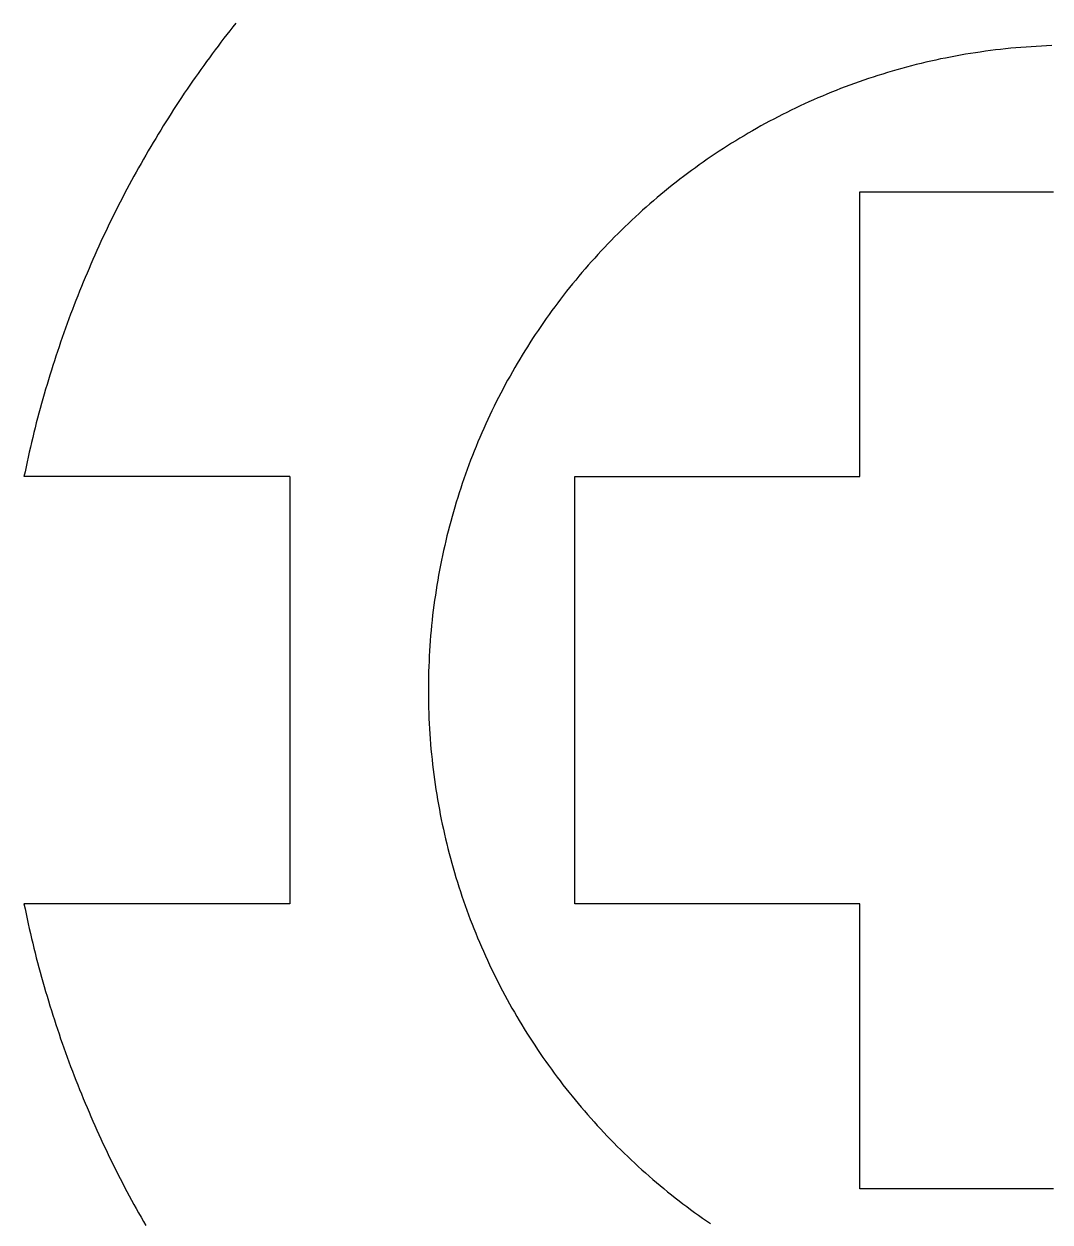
# Model space of a CAD drawing. Extents: x 0 to 279, y 0 to 212.
# Drawn here: x 101.23 to 115.91, y 16.3 to 33.45 of the extents above; entities that cross this region are included whole.
import ezdxf

# ---------------------------------------------------------------- set-up
doc = ezdxf.new("R2010")
doc.units = 0
doc.layers.add('LAYER_1', color=18, linetype='CONTINUOUS')

msp = doc.modelspace()

# ---------------------------------------------------------------- linework, layer by layer
at = {"layer": 'LAYER_1'}
for points in [[(104.26, 33.46), (104.217, 33.406), (104.175, 33.351), (104.132, 33.297), (104.09, 33.242), (104.048, 33.187), (104.006, 33.132), (103.965, 33.077), (103.923, 33.021), (103.882, 32.965), (103.841, 32.909), (103.801, 32.853), (103.761, 32.797), (103.721, 32.74), (103.681, 32.683), (103.641, 32.627), (103.602, 32.569), (103.563, 32.512), (103.524, 32.455), (103.485, 32.397), (103.447, 32.339), (103.409, 32.281), (103.371, 32.223), (103.334, 32.165), (103.296, 32.106), (103.259, 32.047), (103.223, 31.988), (103.186, 31.929), (103.15, 31.87), (103.114, 31.81), (103.078, 31.751), (103.043, 31.691), (103.008, 31.631), (102.973, 31.571), (102.938, 31.51), (102.904, 31.45), (102.869, 31.389), (102.836, 31.328), (102.802, 31.267), (102.769, 31.206), (102.736, 31.144), (102.703, 31.083), (102.67, 31.021), (102.638, 30.959), (102.606, 30.897), (102.574, 30.835), (102.543, 30.772), (102.512, 30.71), (102.481, 30.647), (102.45, 30.584), (102.42, 30.521), (102.39, 30.458), (102.36, 30.395), (102.331, 30.331), (102.301, 30.267), (102.272, 30.203), (102.244, 30.139), (102.215, 30.075), (102.187, 30.011), (102.16, 29.946), (102.132, 29.882), (102.105, 29.817), (102.078, 29.752), (102.051, 29.687), (102.025, 29.622), (101.999, 29.556), (101.973, 29.491), (101.947, 29.425), (101.922, 29.359), (101.897, 29.293), (101.873, 29.227), (101.848, 29.161), (101.824, 29.094), (101.801, 29.028), (101.777, 28.961), (101.754, 28.894), (101.731, 28.827), (101.709, 28.76), (101.686, 28.693), (101.664, 28.625), (101.643, 28.558), (101.621, 28.49), (101.6, 28.422), (101.579, 28.354), (101.559, 28.286), (101.539, 28.218), (101.519, 28.149), (101.499, 28.081), (101.48, 28.012), (101.461, 27.943), (101.443, 27.875), (101.424, 27.805), (101.406, 27.736), (101.389, 27.667), (101.371, 27.598), (101.354, 27.528), (101.338, 27.458), (101.321, 27.388), (101.305, 27.319), (101.289, 27.248), (101.274, 27.178), (101.259, 27.108), (101.244, 27.038), (101.229, 26.967)], [(115.938, 33.137), (115.864, 33.134), (115.791, 33.131), (115.717, 33.127), (115.643, 33.122), (115.57, 33.117), (115.497, 33.112), (115.423, 33.106), (115.351, 33.099), (115.278, 33.091), (115.205, 33.084), (115.133, 33.075), (115.06, 33.066), (114.988, 33.056), (114.916, 33.046), (114.845, 33.036), (114.773, 33.024), (114.702, 33.013), (114.631, 33), (114.56, 32.988), (114.489, 32.974), (114.418, 32.96), (114.348, 32.946), (114.277, 32.931), (114.207, 32.915), (114.138, 32.899), (114.068, 32.883), (113.999, 32.865), (113.929, 32.848), (113.86, 32.83), (113.792, 32.811), (113.723, 32.792), (113.655, 32.772), (113.586, 32.752), (113.519, 32.731), (113.451, 32.71), (113.383, 32.688), (113.316, 32.666), (113.249, 32.643), (113.182, 32.62), (113.116, 32.596), (113.049, 32.572), (112.983, 32.547), (112.917, 32.522), (112.852, 32.496), (112.786, 32.47), (112.721, 32.444), (112.657, 32.416), (112.592, 32.389), (112.528, 32.361), (112.463, 32.332), (112.4, 32.303), (112.336, 32.274), (112.273, 32.244), (112.21, 32.213), (112.147, 32.182), (112.084, 32.151), (112.022, 32.119), (111.96, 32.087), (111.898, 32.054), (111.837, 32.021), (111.776, 31.987), (111.715, 31.953), (111.654, 31.919), (111.594, 31.884), (111.534, 31.848), (111.474, 31.812), (111.415, 31.776), (111.356, 31.739), (111.297, 31.702), (111.239, 31.665), (111.18, 31.627), (111.123, 31.588), (111.065, 31.549), (111.008, 31.51), (110.951, 31.47), (110.894, 31.43), (110.838, 31.39), (110.782, 31.349), (110.726, 31.308), (110.67, 31.266), (110.615, 31.224), (110.561, 31.181), (110.506, 31.138), (110.452, 31.095), (110.398, 31.051), (110.345, 31.007), (110.292, 30.962), (110.239, 30.917), (110.187, 30.872), (110.135, 30.826), (110.083, 30.78), (110.032, 30.734), (109.981, 30.687), (109.93, 30.64), (109.88, 30.592), (109.83, 30.544), (109.78, 30.496), (109.731, 30.447), (109.682, 30.398), (109.634, 30.349), (109.586, 30.299), (109.538, 30.249), (109.491, 30.198), (109.444, 30.147), (109.397, 30.096), (109.351, 30.045), (109.305, 29.993), (109.259, 29.94), (109.214, 29.888), (109.17, 29.835), (109.125, 29.782), (109.081, 29.728), (109.038, 29.674), (108.995, 29.62), (108.952, 29.565), (108.91, 29.51), (108.868, 29.455), (108.826, 29.399), (108.785, 29.344), (108.744, 29.287), (108.704, 29.231), (108.664, 29.174), (108.625, 29.117), (108.586, 29.059), (108.547, 29.001), (108.509, 28.943), (108.471, 28.885), (108.434, 28.826), (108.397, 28.767), (108.361, 28.708), (108.325, 28.648), (108.289, 28.589), (108.254, 28.528), (108.219, 28.468), (108.185, 28.407), (108.151, 28.346), (108.118, 28.285), (108.085, 28.223), (108.052, 28.161), (108.02, 28.099), (107.989, 28.037), (107.958, 27.974), (107.927, 27.911), (107.897, 27.848), (107.867, 27.785), (107.838, 27.721), (107.809, 27.657), (107.781, 27.593), (107.753, 27.528), (107.726, 27.463), (107.699, 27.398), (107.673, 27.333), (107.647, 27.268), (107.621, 27.202), (107.597, 27.136), (107.572, 27.07), (107.548, 27.003), (107.525, 26.936), (107.502, 26.87), (107.479, 26.802), (107.457, 26.735), (107.436, 26.667), (107.415, 26.6), (107.395, 26.531), (107.375, 26.463), (107.355, 26.395), (107.336, 26.326), (107.318, 26.257), (107.3, 26.188), (107.283, 26.119), (107.266, 26.049), (107.25, 25.979), (107.234, 25.909), (107.219, 25.839), (107.204, 25.769), (107.19, 25.698), (107.176, 25.628), (107.163, 25.557), (107.151, 25.486), (107.139, 25.414), (107.127, 25.343), (107.117, 25.271), (107.106, 25.199), (107.096, 25.127), (107.087, 25.055), (107.078, 24.983), (107.07, 24.91), (107.063, 24.837), (107.056, 24.765), (107.049, 24.691), (107.044, 24.618), (107.038, 24.545), (107.034, 24.471), (107.029, 24.398), (107.026, 24.324), (107.023, 24.25), (107.02, 24.176), (107.019, 24.102), (107.017, 24.027), (107.017, 23.953), (107.017, 23.878), (107.017, 23.803), (107.018, 23.729), (107.02, 23.655), (107.022, 23.58), (107.025, 23.506), (107.029, 23.433), (107.033, 23.359), (107.037, 23.285), (107.042, 23.212), (107.048, 23.139), (107.054, 23.066), (107.061, 22.993), (107.069, 22.92), (107.077, 22.848), (107.085, 22.775), (107.095, 22.703), (107.104, 22.631), (107.114, 22.559), (107.125, 22.487), (107.137, 22.416), (107.148, 22.344), (107.161, 22.273), (107.174, 22.202), (107.187, 22.132), (107.201, 22.061), (107.216, 21.991), (107.231, 21.92), (107.247, 21.85), (107.263, 21.781), (107.28, 21.711), (107.297, 21.642), (107.314, 21.572), (107.333, 21.504), (107.352, 21.435), (107.371, 21.366), (107.391, 21.298), (107.411, 21.23), (107.432, 21.162), (107.453, 21.094), (107.475, 21.027), (107.497, 20.96), (107.52, 20.893), (107.543, 20.826), (107.567, 20.759), (107.592, 20.693), (107.616, 20.627), (107.642, 20.561), (107.667, 20.496), (107.694, 20.43), (107.721, 20.365), (107.748, 20.301), (107.775, 20.236), (107.804, 20.172), (107.832, 20.108), (107.861, 20.044), (107.891, 19.98), (107.921, 19.917), (107.952, 19.854), (107.983, 19.791), (108.014, 19.729), (108.046, 19.667), (108.078, 19.605), (108.111, 19.543), (108.144, 19.482), (108.178, 19.421), (108.212, 19.36), (108.247, 19.299), (108.282, 19.239), (108.318, 19.179), (108.353, 19.12), (108.39, 19.06), (108.427, 19.001), (108.464, 18.943), (108.502, 18.884), (108.54, 18.826), (108.578, 18.768), (108.617, 18.711), (108.656, 18.653), (108.696, 18.596), (108.736, 18.54), (108.777, 18.484), (108.818, 18.428), (108.859, 18.372), (108.901, 18.317), (108.943, 18.262), (108.986, 18.207), (109.029, 18.153), (109.073, 18.099), (109.116, 18.045), (109.161, 17.992), (109.205, 17.939), (109.25, 17.886), (109.296, 17.834), (109.341, 17.782), (109.388, 17.73), (109.434, 17.679), (109.481, 17.628), (109.528, 17.577), (109.576, 17.527), (109.624, 17.477), (109.672, 17.428), (109.721, 17.378), (109.77, 17.33), (109.82, 17.281), (109.87, 17.233), (109.92, 17.186), (109.971, 17.138), (110.021, 17.091), (110.073, 17.045), (110.124, 16.999), (110.176, 16.953), (110.229, 16.907), (110.281, 16.862), (110.334, 16.818), (110.388, 16.774), (110.441, 16.73), (110.495, 16.686), (110.55, 16.643), (110.604, 16.601), (110.659, 16.558), (110.715, 16.517), (110.77, 16.475), (110.826, 16.434), (110.883, 16.394), (110.939, 16.353), (110.996, 16.314), (111.053, 16.274)], [(115.964, 16.77), (115.893, 16.77), (115.822, 16.77), (115.751, 16.77), (115.68, 16.77), (115.61, 16.77), (115.54, 16.77), (115.47, 16.77), (115.4, 16.77), (115.331, 16.77), (115.263, 16.77), (115.229, 16.77), (115.195, 16.77), (115.161, 16.77), (115.127, 16.77), (115.094, 16.77), (115.061, 16.77), (115.027, 16.77), (114.994, 16.77), (114.961, 16.77), (114.928, 16.77), (114.896, 16.77), (114.863, 16.77), (114.831, 16.77), (114.799, 16.77), (114.767, 16.77), (114.735, 16.77), (114.704, 16.77), (114.673, 16.77), (114.642, 16.77), (114.611, 16.77), (114.58, 16.77), (114.549, 16.77), (114.519, 16.77), (114.489, 16.77), (114.459, 16.77), (114.43, 16.77), (114.4, 16.77), (114.371, 16.77), (114.342, 16.77), (114.314, 16.77), (114.285, 16.77), (114.257, 16.77), (114.229, 16.77), (114.202, 16.77), (114.175, 16.77), (114.148, 16.77), (114.121, 16.77), (114.094, 16.77), (114.068, 16.77), (114.042, 16.77), (114.017, 16.77), (113.991, 16.77), (113.966, 16.77), (113.942, 16.77), (113.917, 16.77), (113.893, 16.77), (113.87, 16.77), (113.846, 16.77), (113.823, 16.77), (113.801, 16.77), (113.778, 16.77), (113.756, 16.77), (113.734, 16.77), (113.713, 16.77), (113.692, 16.77), (113.672, 16.77), (113.651, 16.77), (113.632, 16.77), (113.612, 16.77), (113.593, 16.77), (113.574, 16.77), (113.556, 16.77), (113.538, 16.77), (113.52, 16.77), (113.503, 16.77), (113.487, 16.77), (113.47, 16.77), (113.454, 16.77), (113.439, 16.77), (113.424, 16.77), (113.409, 16.77), (113.395, 16.77), (113.381, 16.77), (113.368, 16.77), (113.355, 16.77), (113.343, 16.77), (113.331, 16.77), (113.319, 16.77), (113.308, 16.77), (113.298, 16.77), (113.288, 16.77), (113.278, 16.77), (113.269, 16.77), (113.26, 16.77), (113.256, 16.77), (113.252, 16.77), (113.248, 16.77), (113.244, 16.77), (113.241, 16.77), (113.237, 16.77), (113.234, 16.77), (113.231, 16.77), (113.227, 16.77), (113.224, 16.77), (113.222, 16.77), (113.219, 16.77), (113.216, 16.77), (113.214, 16.77), (113.211, 16.77), (113.209, 16.77), (113.207, 16.77), (113.205, 16.77), (113.203, 16.77), (113.201, 16.77), (113.2, 16.77), (113.198, 16.77), (113.197, 16.77), (113.196, 16.77), (113.195, 16.77), (113.194, 16.77), (113.193, 16.77), (113.193, 16.77), (113.192, 16.77), (113.192, 16.77), (113.192, 16.77), (113.192, 16.77), (113.192, 16.77), (113.192, 16.77), (113.192, 16.77), (113.192, 16.77), (113.192, 16.771), (113.192, 16.771), (113.192, 16.772), (113.192, 16.773), (113.192, 16.773), (113.192, 16.774), (113.192, 16.775), (113.192, 16.776), (113.192, 16.777), (113.192, 16.779), (113.192, 16.78), (113.192, 16.781), (113.192, 16.783), (113.192, 16.784), (113.192, 16.786), (113.192, 16.788), (113.192, 16.79), (113.192, 16.792), (113.192, 16.794), (113.192, 16.796), (113.192, 16.798), (113.192, 16.8), (113.192, 16.802), (113.192, 16.805), (113.192, 16.807), (113.192, 16.81), (113.192, 16.813), (113.192, 16.815), (113.192, 16.821), (113.192, 16.827), (113.192, 16.834), (113.192, 16.84), (113.192, 16.847), (113.192, 16.855), (113.192, 16.862), (113.192, 16.87), (113.192, 16.879), (113.192, 16.887), (113.192, 16.896), (113.192, 16.905), (113.192, 16.915), (113.192, 16.925), (113.192, 16.935), (113.192, 16.945), (113.192, 16.955), (113.192, 16.966), (113.192, 16.977), (113.192, 16.989), (113.192, 17.001), (113.192, 17.013), (113.192, 17.025), (113.192, 17.037), (113.192, 17.05), (113.192, 17.063), (113.192, 17.076), (113.192, 17.09), (113.192, 17.103), (113.192, 17.117), (113.192, 17.132), (113.192, 17.146), (113.192, 17.161), (113.192, 17.176), (113.192, 17.191), (113.192, 17.206), (113.192, 17.222), (113.192, 17.238), (113.192, 17.254), (113.192, 17.27), (113.192, 17.286), (113.192, 17.303), (113.192, 17.32), (113.192, 17.337), (113.192, 17.354), (113.192, 17.371), (113.192, 17.389), (113.192, 17.407), (113.192, 17.425), (113.192, 17.443), (113.192, 17.462), (113.192, 17.48), (113.192, 17.499), (113.192, 17.518), (113.192, 17.537), (113.192, 17.556), (113.192, 17.575), (113.192, 17.595), (113.192, 17.615), (113.192, 17.635), (113.192, 17.655), (113.192, 17.675), (113.192, 17.695), (113.192, 17.716), (113.192, 17.736), (113.192, 17.757), (113.192, 17.778), (113.192, 17.799), (113.192, 17.82), (113.192, 17.841), (113.192, 17.863), (113.192, 17.884), (113.192, 17.906), (113.192, 17.928), (113.192, 17.949), (113.192, 17.971), (113.192, 17.993), (113.192, 18.016), (113.192, 18.038), (113.192, 18.06), (113.192, 18.083), (113.192, 18.105), (113.192, 18.128), (113.192, 18.151), (113.192, 18.196), (113.192, 18.242), (113.192, 18.288), (113.192, 18.335), (113.192, 18.382), (113.192, 18.429), (113.192, 18.476), (113.192, 18.523), (113.192, 18.571), (113.192, 18.618), (113.192, 18.714), (113.192, 18.809), (113.192, 18.905), (113.192, 19), (113.192, 19.048), (113.192, 19.095), (113.192, 19.142), (113.192, 19.19), (113.192, 19.236), (113.192, 19.283), (113.192, 19.33), (113.192, 19.376), (113.192, 19.422), (113.192, 19.468), (113.192, 19.49), (113.192, 19.513), (113.192, 19.536), (113.192, 19.558), (113.192, 19.58), (113.192, 19.603), (113.192, 19.625), (113.192, 19.647), (113.192, 19.669), (113.192, 19.691), (113.192, 19.712), (113.192, 19.734), (113.192, 19.756), (113.192, 19.777), (113.192, 19.798), (113.192, 19.819), (113.192, 19.84), (113.192, 19.861), (113.192, 19.882), (113.192, 19.903), (113.192, 19.923), (113.192, 19.943), (113.192, 19.964), (113.192, 19.984), (113.192, 20.003), (113.192, 20.023), (113.192, 20.043), (113.192, 20.062), (113.192, 20.081), (113.192, 20.1), (113.192, 20.119), (113.192, 20.138), (113.192, 20.157), (113.192, 20.175), (113.192, 20.193), (113.192, 20.211), (113.192, 20.229), (113.192, 20.247), (113.192, 20.264), (113.192, 20.281), (113.192, 20.298), (113.192, 20.315), (113.192, 20.332), (113.192, 20.348), (113.192, 20.365), (113.192, 20.381), (113.192, 20.396), (113.192, 20.412), (113.192, 20.427), (113.192, 20.443), (113.192, 20.457), (113.192, 20.472), (113.192, 20.487), (113.192, 20.501), (113.192, 20.515), (113.192, 20.529), (113.192, 20.542), (113.192, 20.555), (113.192, 20.568), (113.192, 20.581), (113.192, 20.593), (113.192, 20.606), (113.192, 20.618), (113.192, 20.629), (113.192, 20.641), (113.192, 20.652), (113.192, 20.663), (113.192, 20.673), (113.192, 20.684), (113.192, 20.694), (113.192, 20.703), (113.192, 20.713), (113.192, 20.722), (113.192, 20.731), (113.192, 20.739), (113.192, 20.748), (113.192, 20.756), (113.192, 20.763), (113.192, 20.771), (113.192, 20.778), (113.192, 20.785), (113.192, 20.791), (113.192, 20.797), (113.192, 20.803), (113.192, 20.806), (113.192, 20.808), (113.192, 20.811), (113.192, 20.813), (113.192, 20.816), (113.192, 20.818), (113.192, 20.82), (113.192, 20.823), (113.192, 20.825), (113.192, 20.827), (113.192, 20.829), (113.192, 20.83), (113.192, 20.832), (113.192, 20.834), (113.192, 20.835), (113.192, 20.837), (113.192, 20.838), (113.192, 20.84), (113.192, 20.841), (113.192, 20.842), (113.192, 20.843), (113.192, 20.844), (113.192, 20.845), (113.192, 20.846), (113.192, 20.846), (113.192, 20.847), (113.192, 20.847), (113.192, 20.848), (113.192, 20.848), (113.192, 20.848), (113.192, 20.849), (113.192, 20.849), (113.191, 20.849), (113.191, 20.849), (113.191, 20.849), (113.191, 20.849), (113.19, 20.849), (113.19, 20.849), (113.189, 20.849), (113.189, 20.849), (113.188, 20.849), (113.187, 20.849), (113.186, 20.849), (113.185, 20.849), (113.184, 20.849), (113.183, 20.849), (113.181, 20.849), (113.18, 20.849), (113.178, 20.849), (113.177, 20.849), (113.175, 20.849), (113.173, 20.849), (113.171, 20.849), (113.17, 20.849), (113.168, 20.849), (113.165, 20.849), (113.163, 20.849), (113.161, 20.849), (113.159, 20.849), (113.156, 20.849), (113.154, 20.849), (113.151, 20.849), (113.148, 20.849), (113.146, 20.849), (113.14, 20.849), (113.134, 20.849), (113.127, 20.849), (113.121, 20.849), (113.114, 20.849), (113.106, 20.849), (113.099, 20.849), (113.091, 20.849), (113.082, 20.849), (113.074, 20.849), (113.065, 20.849), (113.056, 20.849), (113.046, 20.849), (113.037, 20.849), (113.027, 20.849), (113.016, 20.849), (113.006, 20.849), (112.995, 20.849), (112.984, 20.849), (112.972, 20.849), (112.961, 20.849), (112.949, 20.849), (112.936, 20.849), (112.924, 20.849), (112.911, 20.849), (112.898, 20.849), (112.885, 20.849), (112.871, 20.849), (112.858, 20.849), (112.844, 20.849), (112.83, 20.849), (112.815, 20.849), (112.8, 20.849), (112.785, 20.849), (112.77, 20.849), (112.755, 20.849), (112.739, 20.849), (112.724, 20.849), (112.708, 20.849), (112.691, 20.849), (112.675, 20.849), (112.658, 20.849), (112.641, 20.849), (112.624, 20.849), (112.607, 20.849), (112.59, 20.849), (112.572, 20.849), (112.554, 20.849), (112.536, 20.849), (112.518, 20.849), (112.5, 20.849), (112.481, 20.849), (112.462, 20.849), (112.443, 20.849), (112.424, 20.849), (112.405, 20.849), (112.386, 20.849), (112.366, 20.849), (112.346, 20.849), (112.326, 20.849), (112.306, 20.849), (112.286, 20.849), (112.266, 20.849), (112.245, 20.849), (112.225, 20.849), (112.204, 20.849), (112.183, 20.849), (112.162, 20.849), (112.141, 20.849), (112.12, 20.849), (112.098, 20.849), (112.077, 20.849), (112.055, 20.849), (112.034, 20.849), (112.012, 20.849), (111.99, 20.849), (111.968, 20.849), (111.946, 20.849), (111.923, 20.849), (111.901, 20.849), (111.878, 20.849), (111.856, 20.849), (111.833, 20.849), (111.811, 20.849), (111.765, 20.849), (111.719, 20.849), (111.673, 20.849), (111.626, 20.849), (111.579, 20.849), (111.532, 20.849), (111.485, 20.849), (111.438, 20.849), (111.391, 20.849), (111.343, 20.849), (111.248, 20.849), (111.152, 20.849), (111.057, 20.849), (110.961, 20.849), (110.914, 20.849), (110.866, 20.849), (110.819, 20.849), (110.772, 20.849), (110.725, 20.849), (110.678, 20.849), (110.631, 20.849), (110.585, 20.849), (110.539, 20.849), (110.494, 20.849), (110.471, 20.849), (110.448, 20.849), (110.426, 20.849), (110.403, 20.849), (110.381, 20.849), (110.359, 20.849), (110.336, 20.849), (110.314, 20.849), (110.292, 20.849), (110.271, 20.849), (110.249, 20.849), (110.227, 20.849), (110.206, 20.849), (110.184, 20.849), (110.163, 20.849), (110.142, 20.849), (110.121, 20.849), (110.1, 20.849), (110.079, 20.849), (110.059, 20.849), (110.038, 20.849), (110.018, 20.849), (109.998, 20.849), (109.978, 20.849), (109.958, 20.849), (109.938, 20.849), (109.919, 20.849), (109.899, 20.849), (109.88, 20.849), (109.861, 20.849), (109.842, 20.849), (109.823, 20.849), (109.805, 20.849), (109.786, 20.849), (109.768, 20.849), (109.75, 20.849), (109.732, 20.849), (109.715, 20.849), (109.697, 20.849), (109.68, 20.849), (109.663, 20.849), (109.646, 20.849), (109.629, 20.849), (109.613, 20.849), (109.597, 20.849), (109.581, 20.849), (109.565, 20.849), (109.549, 20.849), (109.534, 20.849), (109.519, 20.849), (109.504, 20.849), (109.489, 20.849), (109.475, 20.849), (109.46, 20.849), (109.446, 20.849), (109.433, 20.849), (109.419, 20.849), (109.406, 20.849), (109.393, 20.849), (109.38, 20.849), (109.368, 20.849), (109.356, 20.849), (109.344, 20.849), (109.332, 20.849), (109.321, 20.849), (109.309, 20.849), (109.299, 20.849), (109.288, 20.849), (109.278, 20.849), (109.268, 20.849), (109.258, 20.849), (109.248, 20.849), (109.239, 20.849), (109.23, 20.849), (109.222, 20.849), (109.214, 20.849), (109.206, 20.849), (109.198, 20.849), (109.191, 20.849), (109.183, 20.849), (109.177, 20.849), (109.17, 20.849), (109.164, 20.849), (109.159, 20.849), (109.156, 20.849), (109.153, 20.849), (109.15, 20.849), (109.148, 20.849), (109.146, 20.849), (109.143, 20.849), (109.141, 20.849), (109.139, 20.849), (109.137, 20.849), (109.135, 20.849), (109.133, 20.849), (109.131, 20.849), (109.129, 20.849), (109.127, 20.849), (109.126, 20.849), (109.124, 20.849), (109.123, 20.849), (109.122, 20.849), (109.12, 20.849), (109.119, 20.849), (109.118, 20.849), (109.117, 20.849), (109.116, 20.849), (109.116, 20.849), (109.115, 20.849), (109.114, 20.849), (109.114, 20.849), (109.113, 20.849), (109.113, 20.849), (109.113, 20.849), (109.113, 20.849), (109.113, 20.849), (109.113, 20.849), (109.113, 20.849), (109.113, 20.849), (109.113, 20.85), (109.113, 20.85), (109.113, 20.851), (109.113, 20.852), (109.113, 20.853), (109.113, 20.854), (109.113, 20.856), (109.113, 20.857), (109.113, 20.859), (109.113, 20.86), (109.113, 20.862), (109.113, 20.864), (109.113, 20.866), (109.113, 20.868), (109.113, 20.871), (109.113, 20.873), (109.113, 20.876), (109.113, 20.879), (109.113, 20.882), (109.113, 20.885), (109.113, 20.888), (109.113, 20.891), (109.113, 20.894), (109.113, 20.898), (109.113, 20.901), (109.113, 20.905), (109.113, 20.909), (109.113, 20.913), (109.113, 20.917), (109.113, 20.926), (109.113, 20.935), (109.113, 20.945), (109.113, 20.955), (109.113, 20.965), (109.113, 20.976), (109.113, 20.988), (109.113, 21), (109.113, 21.012), (109.113, 21.025), (109.113, 21.038), (109.113, 21.052), (109.113, 21.066), (109.113, 21.081), (109.113, 21.096), (109.113, 21.112), (109.113, 21.127), (109.113, 21.144), (109.113, 21.16), (109.113, 21.178), (109.113, 21.195), (109.113, 21.213), (109.113, 21.231), (109.113, 21.25), (109.113, 21.269), (109.113, 21.289), (109.113, 21.308), (109.113, 21.329), (109.113, 21.349), (109.113, 21.37), (109.113, 21.392), (109.113, 21.413), (109.113, 21.435), (109.113, 21.458), (109.113, 21.48), (109.113, 21.503), (109.113, 21.527), (109.113, 21.55), (109.113, 21.574), (109.113, 21.599), (109.113, 21.623), (109.113, 21.648), (109.113, 21.674), (109.113, 21.699), (109.113, 21.725), (109.113, 21.751), (109.113, 21.778), (109.113, 21.805), (109.113, 21.832), (109.113, 21.859), (109.113, 21.887), (109.113, 21.914), (109.113, 21.942), (109.113, 21.971), (109.113, 21.999), (109.113, 22.028), (109.113, 22.057), (109.113, 22.087), (109.113, 22.116), (109.113, 22.146), (109.113, 22.176), (109.113, 22.206), (109.113, 22.237), (109.113, 22.268), (109.113, 22.299), (109.113, 22.33), (109.113, 22.361), (109.113, 22.393), (109.113, 22.424), (109.113, 22.456), (109.113, 22.488), (109.113, 22.52), (109.113, 22.553), (109.113, 22.586), (109.113, 22.618), (109.113, 22.651), (109.113, 22.684), (109.113, 22.718), (109.113, 22.751), (109.113, 22.785), (109.113, 22.818), (109.113, 22.852), (109.113, 22.886), (109.113, 22.92), (109.113, 22.989), (109.113, 23.057), (109.113, 23.127), (109.113, 23.197), (109.113, 23.267), (109.113, 23.337), (109.113, 23.408), (109.113, 23.479), (109.113, 23.55), (109.113, 23.621), (109.113, 23.764), (109.113, 23.908), (109.113, 24.051), (109.113, 24.194), (109.113, 24.266), (109.113, 24.337), (109.113, 24.408), (109.113, 24.478), (109.113, 24.549), (109.113, 24.619), (109.113, 24.689), (109.113, 24.758), (109.113, 24.827), (109.113, 24.896), (109.113, 24.93), (109.113, 24.964), (109.113, 24.997), (109.113, 25.031), (109.113, 25.065), (109.113, 25.098), (109.113, 25.131), (109.113, 25.164), (109.113, 25.197), (109.113, 25.23), (109.113, 25.263), (109.113, 25.295), (109.113, 25.327), (109.113, 25.359), (109.113, 25.391), (109.113, 25.423), (109.113, 25.455), (109.113, 25.486), (109.113, 25.517), (109.113, 25.548), (109.113, 25.579), (109.113, 25.609), (109.113, 25.639), (109.113, 25.669), (109.113, 25.699), (109.113, 25.729), (109.113, 25.758), (109.113, 25.787), (109.113, 25.816), (109.113, 25.845), (109.113, 25.873), (109.113, 25.901), (109.113, 25.929), (109.113, 25.957), (109.113, 25.984), (109.113, 26.011), (109.113, 26.038), (109.113, 26.064), (109.113, 26.09), (109.113, 26.116), (109.113, 26.142), (109.113, 26.167), (109.113, 26.192), (109.113, 26.217), (109.113, 26.241), (109.113, 26.265), (109.113, 26.289), (109.113, 26.312), (109.113, 26.335), (109.113, 26.358), (109.113, 26.38), (109.113, 26.402), (109.113, 26.424), (109.113, 26.445), (109.113, 26.466), (109.113, 26.487), (109.113, 26.507), (109.113, 26.527), (109.113, 26.546), (109.113, 26.566), (109.113, 26.584), (109.113, 26.603), (109.113, 26.621), (109.113, 26.638), (109.113, 26.655), (109.113, 26.672), (109.113, 26.688), (109.113, 26.704), (109.113, 26.72), (109.113, 26.735), (109.113, 26.749), (109.113, 26.763), (109.113, 26.777), (109.113, 26.79), (109.113, 26.803), (109.113, 26.816), (109.113, 26.828), (109.113, 26.839), (109.113, 26.85), (109.113, 26.861), (109.113, 26.871), (109.113, 26.881), (109.113, 26.89), (109.113, 26.898), (109.113, 26.902), (109.113, 26.906), (109.113, 26.91), (109.113, 26.914), (109.113, 26.918), (109.113, 26.921), (109.113, 26.925), (109.113, 26.928), (109.113, 26.931), (109.113, 26.934), (109.113, 26.937), (109.113, 26.94), (109.113, 26.942), (109.113, 26.945), (109.113, 26.947), (109.113, 26.949), (109.113, 26.952), (109.113, 26.954), (109.113, 26.955), (109.113, 26.957), (109.113, 26.959), (109.113, 26.96), (109.113, 26.961), (109.113, 26.963), (109.113, 26.964), (109.113, 26.964), (109.113, 26.965), (109.113, 26.966), (109.113, 26.966), (109.113, 26.967), (109.113, 26.967), (109.113, 26.967), (109.113, 26.967), (109.113, 26.967), (109.113, 26.967), (109.113, 26.967), (109.114, 26.967), (109.114, 26.967), (109.115, 26.967), (109.116, 26.967), (109.116, 26.967), (109.117, 26.967), (109.118, 26.967), (109.119, 26.967), (109.12, 26.967), (109.122, 26.967), (109.123, 26.967), (109.124, 26.967), (109.126, 26.967), (109.127, 26.967), (109.129, 26.967), (109.131, 26.967), (109.133, 26.967), (109.135, 26.967), (109.137, 26.967), (109.139, 26.967), (109.141, 26.967), (109.143, 26.967), (109.146, 26.967), (109.148, 26.967), (109.15, 26.967), (109.153, 26.967), (109.156, 26.967), (109.159, 26.967), (109.164, 26.967), (109.17, 26.967), (109.177, 26.967), (109.183, 26.967), (109.191, 26.967), (109.198, 26.967), (109.206, 26.967), (109.214, 26.967), (109.222, 26.967), (109.23, 26.967), (109.239, 26.967), (109.248, 26.967), (109.258, 26.967), (109.268, 26.967), (109.278, 26.967), (109.288, 26.967), (109.299, 26.967), (109.309, 26.967), (109.321, 26.967), (109.332, 26.967), (109.344, 26.967), (109.356, 26.967), (109.368, 26.967), (109.38, 26.967), (109.393, 26.967), (109.406, 26.967), (109.419, 26.967), (109.433, 26.967), (109.446, 26.967), (109.46, 26.967), (109.475, 26.967), (109.489, 26.967), (109.504, 26.967), (109.519, 26.967), (109.534, 26.967), (109.549, 26.967), (109.565, 26.967), (109.581, 26.967), (109.597, 26.967), (109.613, 26.967), (109.629, 26.967), (109.646, 26.967), (109.663, 26.967), (109.68, 26.967), (109.697, 26.967), (109.715, 26.967), (109.732, 26.967), (109.75, 26.967), (109.768, 26.967), (109.786, 26.967), (109.805, 26.967), (109.823, 26.967), (109.842, 26.967), (109.861, 26.967), (109.88, 26.967), (109.899, 26.967), (109.919, 26.967), (109.938, 26.967), (109.958, 26.967), (109.978, 26.967), (109.998, 26.967), (110.018, 26.967), (110.038, 26.967), (110.059, 26.967), (110.079, 26.967), (110.1, 26.967), (110.121, 26.967), (110.142, 26.967), (110.163, 26.967), (110.184, 26.967), (110.206, 26.967), (110.227, 26.967), (110.249, 26.967), (110.271, 26.967), (110.292, 26.967), (110.314, 26.967), (110.336, 26.967), (110.359, 26.967), (110.381, 26.967), (110.403, 26.967), (110.426, 26.967), (110.448, 26.967), (110.471, 26.967), (110.494, 26.967), (110.539, 26.967), (110.585, 26.967), (110.631, 26.967), (110.678, 26.967), (110.725, 26.967), (110.772, 26.967), (110.819, 26.967), (110.866, 26.967), (110.914, 26.967), (110.961, 26.967), (111.057, 26.967), (111.152, 26.967), (111.248, 26.967), (111.343, 26.967), (111.391, 26.967), (111.438, 26.967), (111.485, 26.967), (111.532, 26.967), (111.579, 26.967), (111.626, 26.967), (111.673, 26.967), (111.719, 26.967), (111.765, 26.967), (111.811, 26.967), (111.833, 26.967), (111.856, 26.967), (111.878, 26.967), (111.901, 26.967), (111.923, 26.967), (111.946, 26.967), (111.968, 26.967), (111.99, 26.967), (112.012, 26.967), (112.034, 26.967), (112.055, 26.967), (112.077, 26.967), (112.098, 26.967), (112.12, 26.967), (112.141, 26.967), (112.162, 26.967), (112.183, 26.967), (112.204, 26.967), (112.225, 26.967), (112.245, 26.967), (112.266, 26.967), (112.286, 26.967), (112.306, 26.967), (112.326, 26.967), (112.346, 26.967), (112.366, 26.967), (112.386, 26.967), (112.405, 26.967), (112.424, 26.967), (112.443, 26.967), (112.462, 26.967), (112.481, 26.967), (112.5, 26.967), (112.518, 26.967), (112.536, 26.967), (112.554, 26.967), (112.572, 26.967), (112.59, 26.967), (112.607, 26.967), (112.624, 26.967), (112.641, 26.967), (112.658, 26.967), (112.675, 26.967), (112.691, 26.967), (112.708, 26.967), (112.724, 26.967), (112.739, 26.967), (112.755, 26.967), (112.77, 26.967), (112.785, 26.967), (112.8, 26.967), (112.815, 26.967), (112.83, 26.967), (112.844, 26.967), (112.858, 26.967), (112.871, 26.967), (112.885, 26.967), (112.898, 26.967), (112.911, 26.967), (112.924, 26.967), (112.936, 26.967), (112.949, 26.967), (112.961, 26.967), (112.972, 26.967), (112.984, 26.967), (112.995, 26.967), (113.006, 26.967), (113.016, 26.967), (113.027, 26.967), (113.037, 26.967), (113.046, 26.967), (113.056, 26.967), (113.065, 26.967), (113.074, 26.967), (113.082, 26.967), (113.091, 26.967), (113.099, 26.967), (113.106, 26.967), (113.114, 26.967), (113.121, 26.967), (113.127, 26.967), (113.134, 26.967), (113.14, 26.967), (113.146, 26.967), (113.148, 26.967), (113.151, 26.967), (113.154, 26.967), (113.156, 26.967), (113.159, 26.967), (113.161, 26.967), (113.163, 26.967), (113.165, 26.967), (113.168, 26.967), (113.17, 26.967), (113.171, 26.967), (113.173, 26.967), (113.175, 26.967), (113.177, 26.967), (113.178, 26.967), (113.18, 26.967), (113.181, 26.967), (113.183, 26.967), (113.184, 26.967), (113.185, 26.967), (113.186, 26.967), (113.187, 26.967), (113.188, 26.967), (113.189, 26.967), (113.189, 26.967), (113.19, 26.967), (113.19, 26.967), (113.191, 26.967), (113.191, 26.967), (113.191, 26.967), (113.191, 26.967), (113.192, 26.967), (113.192, 26.967), (113.192, 26.967), (113.192, 26.967), (113.192, 26.968), (113.192, 26.968), (113.192, 26.969), (113.192, 26.969), (113.192, 26.97), (113.192, 26.971), (113.192, 26.972), (113.192, 26.973), (113.192, 26.974), (113.192, 26.975), (113.192, 26.976), (113.192, 26.977), (113.192, 26.979), (113.192, 26.98), (113.192, 26.982), (113.192, 26.983), (113.192, 26.985), (113.192, 26.987), (113.192, 26.989), (113.192, 26.991), (113.192, 26.993), (113.192, 26.995), (113.192, 26.997), (113.192, 27), (113.192, 27.002), (113.192, 27.005), (113.192, 27.007), (113.192, 27.01), (113.192, 27.013), (113.192, 27.019), (113.192, 27.025), (113.192, 27.031), (113.192, 27.038), (113.192, 27.045), (113.192, 27.052), (113.192, 27.06), (113.192, 27.068), (113.192, 27.076), (113.192, 27.085), (113.192, 27.094), (113.192, 27.103), (113.192, 27.112), (113.192, 27.122), (113.192, 27.132), (113.192, 27.142), (113.192, 27.153), (113.192, 27.164), (113.192, 27.175), (113.192, 27.186), (113.192, 27.198), (113.192, 27.21), (113.192, 27.222), (113.192, 27.235), (113.192, 27.247), (113.192, 27.26), (113.192, 27.274), (113.192, 27.287), (113.192, 27.301), (113.192, 27.315), (113.192, 27.329), (113.192, 27.343), (113.192, 27.358), (113.192, 27.373), (113.192, 27.388), (113.192, 27.404), (113.192, 27.419), (113.192, 27.435), (113.192, 27.451), (113.192, 27.467), (113.192, 27.484), (113.192, 27.5), (113.192, 27.517), (113.192, 27.534), (113.192, 27.551), (113.192, 27.569), (113.192, 27.587), (113.192, 27.604), (113.192, 27.622), (113.192, 27.641), (113.192, 27.659), (113.192, 27.678), (113.192, 27.696), (113.192, 27.715), (113.192, 27.734), (113.192, 27.753), (113.192, 27.773), (113.192, 27.792), (113.192, 27.812), (113.192, 27.832), (113.192, 27.852), (113.192, 27.872), (113.192, 27.893), (113.192, 27.913), (113.192, 27.934), (113.192, 27.954), (113.192, 27.975), (113.192, 27.996), (113.192, 28.017), (113.192, 28.039), (113.192, 28.06), (113.192, 28.082), (113.192, 28.103), (113.192, 28.125), (113.192, 28.147), (113.192, 28.169), (113.192, 28.191), (113.192, 28.213), (113.192, 28.235), (113.192, 28.258), (113.192, 28.28), (113.192, 28.303), (113.192, 28.325), (113.192, 28.348), (113.192, 28.394), (113.192, 28.44), (113.192, 28.486), (113.192, 28.532), (113.192, 28.579), (113.192, 28.626), (113.192, 28.673), (113.192, 28.721), (113.192, 28.768), (113.192, 28.816), (113.192, 28.911), (113.192, 29.007), (113.192, 29.102), (113.192, 29.198), (113.192, 29.245), (113.192, 29.293), (113.192, 29.34), (113.192, 29.387), (113.192, 29.434), (113.192, 29.481), (113.192, 29.527), (113.192, 29.573), (113.192, 29.619), (113.192, 29.665), (113.192, 29.688), (113.192, 29.71), (113.192, 29.733), (113.192, 29.755), (113.192, 29.778), (113.192, 29.8), (113.192, 29.822), (113.192, 29.844), (113.192, 29.866), (113.192, 29.888), (113.192, 29.91), (113.192, 29.931), (113.192, 29.953), (113.192, 29.974), (113.192, 29.996), (113.192, 30.017), (113.192, 30.038), (113.192, 30.059), (113.192, 30.079), (113.192, 30.1), (113.192, 30.12), (113.192, 30.141), (113.192, 30.161), (113.192, 30.181), (113.192, 30.201), (113.192, 30.221), (113.192, 30.24), (113.192, 30.26), (113.192, 30.279), (113.192, 30.298), (113.192, 30.317), (113.192, 30.336), (113.192, 30.354), (113.192, 30.373), (113.192, 30.391), (113.192, 30.409), (113.192, 30.427), (113.192, 30.444), (113.192, 30.462), (113.192, 30.479), (113.192, 30.496), (113.192, 30.513), (113.192, 30.529), (113.192, 30.546), (113.192, 30.562), (113.192, 30.578), (113.192, 30.594), (113.192, 30.61), (113.192, 30.625), (113.192, 30.64), (113.192, 30.655), (113.192, 30.67), (113.192, 30.684), (113.192, 30.698), (113.192, 30.712), (113.192, 30.726), (113.192, 30.74), (113.192, 30.753), (113.192, 30.766), (113.192, 30.778), (113.192, 30.791), (113.192, 30.803), (113.192, 30.815), (113.192, 30.827), (113.192, 30.838), (113.192, 30.849), (113.192, 30.86), (113.192, 30.871), (113.192, 30.881), (113.192, 30.891), (113.192, 30.901), (113.192, 30.91), (113.192, 30.92), (113.192, 30.928), (113.192, 30.937), (113.192, 30.945), (113.192, 30.953), (113.192, 30.961), (113.192, 30.968), (113.192, 30.975), (113.192, 30.982), (113.192, 30.988), (113.192, 30.995), (113.192, 31), (113.192, 31.003), (113.192, 31.006), (113.192, 31.008), (113.192, 31.011), (113.192, 31.013), (113.192, 31.016), (113.192, 31.018), (113.192, 31.02), (113.192, 31.022), (113.192, 31.024), (113.192, 31.026), (113.192, 31.028), (113.192, 31.03), (113.192, 31.031), (113.192, 31.033), (113.192, 31.034), (113.192, 31.036), (113.192, 31.037), (113.192, 31.038), (113.192, 31.039), (113.192, 31.041), (113.192, 31.041), (113.192, 31.042), (113.192, 31.043), (113.192, 31.044), (113.192, 31.044), (113.192, 31.045), (113.192, 31.045), (113.192, 31.046), (113.192, 31.046), (113.192, 31.046), (113.192, 31.046), (113.192, 31.046), (113.192, 31.046), (113.192, 31.046), (113.193, 31.046), (113.193, 31.046), (113.194, 31.046), (113.195, 31.046), (113.196, 31.046), (113.197, 31.046), (113.198, 31.046), (113.2, 31.046), (113.201, 31.046), (113.203, 31.046), (113.205, 31.046), (113.207, 31.046), (113.209, 31.046), (113.211, 31.046), (113.214, 31.046), (113.216, 31.046), (113.219, 31.046), (113.222, 31.046), (113.224, 31.046), (113.227, 31.046), (113.231, 31.046), (113.234, 31.046), (113.237, 31.046), (113.241, 31.046), (113.244, 31.046), (113.248, 31.046), (113.252, 31.046), (113.256, 31.046), (113.26, 31.046), (113.269, 31.046), (113.278, 31.046), (113.288, 31.046), (113.298, 31.046), (113.308, 31.046), (113.319, 31.046), (113.331, 31.046), (113.343, 31.046), (113.355, 31.046), (113.368, 31.046), (113.381, 31.046), (113.395, 31.046), (113.409, 31.046), (113.424, 31.046), (113.439, 31.046), (113.454, 31.046), (113.47, 31.046), (113.487, 31.046), (113.503, 31.046), (113.52, 31.046), (113.538, 31.046), (113.556, 31.046), (113.574, 31.046), (113.593, 31.046), (113.612, 31.046), (113.632, 31.046), (113.651, 31.046), (113.672, 31.046), (113.692, 31.046), (113.713, 31.046), (113.734, 31.046), (113.756, 31.046), (113.778, 31.046), (113.801, 31.046), (113.823, 31.046), (113.846, 31.046), (113.87, 31.046), (113.893, 31.046), (113.917, 31.046), (113.942, 31.046), (113.966, 31.046), (113.991, 31.046), (114.017, 31.046), (114.042, 31.046), (114.068, 31.046), (114.094, 31.046), (114.121, 31.046), (114.148, 31.046), (114.175, 31.046), (114.202, 31.046), (114.229, 31.046), (114.257, 31.046), (114.285, 31.046), (114.314, 31.046), (114.342, 31.046), (114.371, 31.046), (114.4, 31.046), (114.43, 31.046), (114.459, 31.046), (114.489, 31.046), (114.519, 31.046), (114.549, 31.046), (114.58, 31.046), (114.611, 31.046), (114.642, 31.046), (114.673, 31.046), (114.704, 31.046), (114.735, 31.046), (114.767, 31.046), (114.799, 31.046), (114.831, 31.046), (114.863, 31.046), (114.896, 31.046), (114.928, 31.046), (114.961, 31.046), (114.994, 31.046), (115.027, 31.046), (115.061, 31.046), (115.094, 31.046), (115.127, 31.046), (115.161, 31.046), (115.195, 31.046), (115.229, 31.046), (115.263, 31.046), (115.331, 31.046), (115.4, 31.046), (115.47, 31.046), (115.54, 31.046), (115.61, 31.046), (115.68, 31.046), (115.751, 31.046), (115.822, 31.046), (115.893, 31.046), (115.964, 31.046)], [(105.034, 26.967), (105.034, 26.967), (105.034, 26.967), (105.034, 26.966), (105.034, 26.966), (105.034, 26.965), (105.034, 26.964), (105.034, 26.964), (105.034, 26.963), (105.034, 26.961), (105.034, 26.96), (105.034, 26.959), (105.034, 26.957), (105.034, 26.955), (105.034, 26.954), (105.034, 26.952), (105.034, 26.949), (105.034, 26.947), (105.034, 26.945), (105.034, 26.942), (105.034, 26.94), (105.034, 26.937), (105.034, 26.934), (105.034, 26.931), (105.034, 26.928), (105.034, 26.925), (105.034, 26.921), (105.034, 26.918), (105.034, 26.914), (105.034, 26.91), (105.034, 26.906), (105.034, 26.902), (105.034, 26.898), (105.034, 26.89), (105.034, 26.881), (105.034, 26.871), (105.034, 26.861), (105.034, 26.85), (105.034, 26.839), (105.034, 26.828), (105.034, 26.816), (105.034, 26.803), (105.034, 26.79), (105.034, 26.777), (105.034, 26.763), (105.034, 26.749), (105.034, 26.735), (105.034, 26.72), (105.034, 26.704), (105.034, 26.688), (105.034, 26.672), (105.034, 26.655), (105.034, 26.638), (105.034, 26.621), (105.034, 26.603), (105.034, 26.584), (105.034, 26.566), (105.034, 26.546), (105.034, 26.527), (105.034, 26.507), (105.034, 26.487), (105.034, 26.466), (105.034, 26.445), (105.034, 26.424), (105.034, 26.402), (105.034, 26.38), (105.034, 26.358), (105.034, 26.335), (105.034, 26.312), (105.034, 26.289), (105.034, 26.265), (105.034, 26.241), (105.034, 26.217), (105.034, 26.192), (105.034, 26.167), (105.034, 26.142), (105.034, 26.116), (105.034, 26.09), (105.034, 26.064), (105.034, 26.038), (105.034, 26.011), (105.034, 25.984), (105.034, 25.957), (105.034, 25.929), (105.034, 25.901), (105.034, 25.873), (105.034, 25.845), (105.034, 25.816), (105.034, 25.787), (105.034, 25.758), (105.034, 25.729), (105.034, 25.699), (105.034, 25.669), (105.034, 25.639), (105.034, 25.609), (105.034, 25.579), (105.034, 25.548), (105.034, 25.517), (105.034, 25.486), (105.034, 25.455), (105.034, 25.423), (105.034, 25.391), (105.034, 25.359), (105.034, 25.327), (105.034, 25.295), (105.034, 25.263), (105.034, 25.23), (105.034, 25.197), (105.034, 25.164), (105.034, 25.131), (105.034, 25.098), (105.034, 25.065), (105.034, 25.031), (105.034, 24.997), (105.034, 24.964), (105.034, 24.93), (105.034, 24.896), (105.034, 24.827), (105.034, 24.758), (105.034, 24.689), (105.034, 24.619), (105.034, 24.549), (105.034, 24.478), (105.034, 24.408), (105.034, 24.337), (105.034, 24.266), (105.034, 24.194), (105.034, 24.051), (105.034, 23.908), (105.034, 23.764), (105.034, 23.621), (105.034, 23.55), (105.034, 23.479), (105.034, 23.408), (105.034, 23.337), (105.034, 23.267), (105.034, 23.197), (105.034, 23.127), (105.034, 23.057), (105.034, 22.989), (105.034, 22.92), (105.034, 22.886), (105.034, 22.852), (105.034, 22.818), (105.034, 22.785), (105.034, 22.751), (105.034, 22.718), (105.034, 22.684), (105.034, 22.651), (105.034, 22.618), (105.034, 22.586), (105.034, 22.553), (105.034, 22.52), (105.034, 22.488), (105.034, 22.456), (105.034, 22.424), (105.034, 22.393), (105.034, 22.361), (105.034, 22.33), (105.034, 22.299), (105.034, 22.268), (105.034, 22.237), (105.034, 22.206), (105.034, 22.176), (105.034, 22.146), (105.034, 22.116), (105.034, 22.087), (105.034, 22.057), (105.034, 22.028), (105.034, 21.999), (105.034, 21.971), (105.034, 21.942), (105.034, 21.914), (105.034, 21.887), (105.034, 21.859), (105.034, 21.832), (105.034, 21.805), (105.034, 21.778), (105.034, 21.751), (105.034, 21.725), (105.034, 21.699), (105.034, 21.674), (105.034, 21.648), (105.034, 21.623), (105.034, 21.599), (105.034, 21.574), (105.034, 21.55), (105.034, 21.527), (105.034, 21.503), (105.034, 21.48), (105.034, 21.458), (105.034, 21.435), (105.034, 21.413), (105.034, 21.392), (105.034, 21.37), (105.034, 21.349), (105.034, 21.329), (105.034, 21.308), (105.034, 21.289), (105.034, 21.269), (105.034, 21.25), (105.034, 21.231), (105.034, 21.213), (105.034, 21.195), (105.034, 21.178), (105.034, 21.16), (105.034, 21.144), (105.034, 21.127), (105.034, 21.112), (105.034, 21.096), (105.034, 21.081), (105.034, 21.066), (105.034, 21.052), (105.034, 21.038), (105.034, 21.025), (105.034, 21.012), (105.034, 21), (105.034, 20.988), (105.034, 20.976), (105.034, 20.965), (105.034, 20.955), (105.034, 20.945), (105.034, 20.935), (105.034, 20.926), (105.034, 20.917), (105.034, 20.913), (105.034, 20.909), (105.034, 20.905), (105.034, 20.901), (105.034, 20.898), (105.034, 20.894), (105.034, 20.891), (105.034, 20.888), (105.034, 20.885), (105.034, 20.882), (105.034, 20.879), (105.034, 20.876), (105.034, 20.873), (105.034, 20.871), (105.034, 20.868), (105.034, 20.866), (105.034, 20.864), (105.034, 20.862), (105.034, 20.86), (105.034, 20.859), (105.034, 20.857), (105.034, 20.856), (105.034, 20.854), (105.034, 20.853), (105.034, 20.852), (105.034, 20.851), (105.034, 20.85), (105.034, 20.85), (105.034, 20.849), (105.034, 20.849), (105.034, 20.849), (105.034, 20.849), (105.034, 20.849), (105.034, 20.849), (105.033, 20.849), (105.033, 20.849), (105.033, 20.849), (105.032, 20.849), (105.032, 20.849), (105.031, 20.849), (105.03, 20.849), (105.029, 20.849), (105.029, 20.849), (105.028, 20.849), (105.026, 20.849), (105.025, 20.849), (105.024, 20.849), (105.023, 20.849), (105.021, 20.849), (105.02, 20.849), (105.018, 20.849), (105.017, 20.849), (105.015, 20.849), (105.013, 20.849), (105.011, 20.849), (105.009, 20.849), (105.007, 20.849), (105.005, 20.849), (105.003, 20.849), (105.001, 20.849), (104.998, 20.849), (104.996, 20.849), (104.994, 20.849), (104.991, 20.849), (104.986, 20.849), (104.98, 20.849), (104.974, 20.849), (104.968, 20.849), (104.961, 20.849), (104.954, 20.849), (104.947, 20.849), (104.94, 20.849), (104.932, 20.849), (104.924, 20.849), (104.916, 20.849), (104.907, 20.849), (104.898, 20.849), (104.889, 20.849), (104.88, 20.849), (104.87, 20.849), (104.86, 20.849), (104.85, 20.849), (104.84, 20.849), (104.829, 20.849), (104.818, 20.849), (104.807, 20.849), (104.796, 20.849), (104.784, 20.849), (104.772, 20.849), (104.76, 20.849), (104.748, 20.849), (104.735, 20.849), (104.722, 20.849), (104.709, 20.849), (104.696, 20.849), (104.683, 20.849), (104.669, 20.849), (104.655, 20.849), (104.641, 20.849), (104.627, 20.849), (104.612, 20.849), (104.597, 20.849), (104.582, 20.849), (104.567, 20.849), (104.552, 20.849), (104.536, 20.849), (104.521, 20.849), (104.505, 20.849), (104.489, 20.849), (104.472, 20.849), (104.456, 20.849), (104.439, 20.849), (104.422, 20.849), (104.405, 20.849), (104.388, 20.849), (104.371, 20.849), (104.354, 20.849), (104.336, 20.849), (104.318, 20.849), (104.3, 20.849), (104.282, 20.849), (104.264, 20.849), (104.245, 20.849), (104.227, 20.849), (104.208, 20.849), (104.189, 20.849), (104.17, 20.849), (104.151, 20.849), (104.132, 20.849), (104.113, 20.849), (104.093, 20.849), (104.074, 20.849), (104.054, 20.849), (104.034, 20.849), (104.014, 20.849), (103.994, 20.849), (103.974, 20.849), (103.954, 20.849), (103.933, 20.849), (103.913, 20.849), (103.892, 20.849), (103.872, 20.849), (103.851, 20.849), (103.83, 20.849), (103.809, 20.849), (103.788, 20.849), (103.767, 20.849), (103.746, 20.849), (103.703, 20.849), (103.66, 20.849), (103.617, 20.849), (103.574, 20.849), (103.53, 20.849), (103.486, 20.849), (103.442, 20.849), (103.398, 20.849), (103.354, 20.849), (103.31, 20.849), (103.221, 20.849), (103.131, 20.849), (103.042, 20.849), (102.953, 20.849), (102.909, 20.849), (102.865, 20.849), (102.821, 20.849), (102.777, 20.849), (102.733, 20.849), (102.689, 20.849), (102.646, 20.849), (102.603, 20.849), (102.56, 20.849), (102.517, 20.849), (102.496, 20.849), (102.475, 20.849), (102.454, 20.849), (102.433, 20.849), (102.412, 20.849), (102.391, 20.849), (102.371, 20.849), (102.35, 20.849), (102.33, 20.849), (102.309, 20.849), (102.289, 20.849), (102.269, 20.849), (102.249, 20.849), (102.229, 20.849), (102.209, 20.849), (102.189, 20.849), (102.17, 20.849), (102.15, 20.849), (102.131, 20.849), (102.112, 20.849), (102.092, 20.849), (102.073, 20.849), (102.055, 20.849), (102.036, 20.849), (102.017, 20.849), (101.999, 20.849), (101.981, 20.849), (101.963, 20.849), (101.945, 20.849), (101.927, 20.849), (101.909, 20.849), (101.892, 20.849), (101.874, 20.849), (101.857, 20.849), (101.84, 20.849), (101.824, 20.849), (101.807, 20.849), (101.79, 20.849), (101.774, 20.849), (101.758, 20.849), (101.742, 20.849), (101.726, 20.849), (101.711, 20.849), (101.696, 20.849), (101.68, 20.849), (101.666, 20.849), (101.651, 20.849), (101.636, 20.849), (101.622, 20.849), (101.608, 20.849), (101.594, 20.849), (101.58, 20.849), (101.567, 20.849), (101.553, 20.849), (101.54, 20.849), (101.528, 20.849), (101.515, 20.849), (101.503, 20.849), (101.491, 20.849), (101.479, 20.849), (101.467, 20.849), (101.456, 20.849), (101.445, 20.849), (101.434, 20.849), (101.423, 20.849), (101.413, 20.849), (101.402, 20.849), (101.393, 20.849), (101.383, 20.849), (101.374, 20.849), (101.365, 20.849), (101.356, 20.849), (101.347, 20.849), (101.339, 20.849), (101.331, 20.849), (101.323, 20.849), (101.316, 20.849), (101.309, 20.849), (101.302, 20.849), (101.295, 20.849), (101.289, 20.849), (101.283, 20.849), (101.277, 20.849), (101.272, 20.849), (101.269, 20.849), (101.267, 20.849), (101.264, 20.849), (101.262, 20.849), (101.26, 20.849), (101.258, 20.849), (101.255, 20.849), (101.253, 20.849), (101.251, 20.849), (101.25, 20.849), (101.248, 20.849), (101.246, 20.849), (101.244, 20.849), (101.243, 20.849), (101.241, 20.849), (101.24, 20.849), (101.239, 20.849), (101.237, 20.849), (101.236, 20.849), (101.235, 20.849), (101.234, 20.849), (101.233, 20.849), (101.233, 20.849), (101.232, 20.849), (101.231, 20.849), (101.231, 20.849), (101.23, 20.849), (101.23, 20.849), (101.229, 20.849), (101.229, 20.849), (101.229, 20.849), (101.229, 20.849)], [(105.034, 26.967), (105.034, 26.967), (105.034, 26.967), (105.033, 26.967), (105.033, 26.967), (105.033, 26.967), (105.032, 26.967), (105.032, 26.967), (105.031, 26.967), (105.03, 26.967), (105.029, 26.967), (105.029, 26.967), (105.028, 26.967), (105.026, 26.967), (105.025, 26.967), (105.024, 26.967), (105.023, 26.967), (105.021, 26.967), (105.02, 26.967), (105.018, 26.967), (105.017, 26.967), (105.015, 26.967), (105.013, 26.967), (105.011, 26.967), (105.009, 26.967), (105.007, 26.967), (105.005, 26.967), (105.003, 26.967), (105.001, 26.967), (104.998, 26.967), (104.996, 26.967), (104.994, 26.967), (104.991, 26.967), (104.986, 26.967), (104.98, 26.967), (104.974, 26.967), (104.968, 26.967), (104.961, 26.967), (104.954, 26.967), (104.947, 26.967), (104.94, 26.967), (104.932, 26.967), (104.924, 26.967), (104.916, 26.967), (104.907, 26.967), (104.898, 26.967), (104.889, 26.967), (104.88, 26.967), (104.87, 26.967), (104.86, 26.967), (104.85, 26.967), (104.84, 26.967), (104.829, 26.967), (104.818, 26.967), (104.807, 26.967), (104.796, 26.967), (104.784, 26.967), (104.772, 26.967), (104.76, 26.967), (104.748, 26.967), (104.735, 26.967), (104.722, 26.967), (104.709, 26.967), (104.696, 26.967), (104.683, 26.967), (104.669, 26.967), (104.655, 26.967), (104.641, 26.967), (104.627, 26.967), (104.612, 26.967), (104.597, 26.967), (104.582, 26.967), (104.567, 26.967), (104.552, 26.967), (104.536, 26.967), (104.521, 26.967), (104.505, 26.967), (104.489, 26.967), (104.472, 26.967), (104.456, 26.967), (104.439, 26.967), (104.422, 26.967), (104.405, 26.967), (104.388, 26.967), (104.371, 26.967), (104.354, 26.967), (104.336, 26.967), (104.318, 26.967), (104.3, 26.967), (104.282, 26.967), (104.264, 26.967), (104.245, 26.967), (104.227, 26.967), (104.208, 26.967), (104.189, 26.967), (104.17, 26.967), (104.151, 26.967), (104.132, 26.967), (104.113, 26.967), (104.093, 26.967), (104.074, 26.967), (104.054, 26.967), (104.034, 26.967), (104.014, 26.967), (103.994, 26.967), (103.974, 26.967), (103.954, 26.967), (103.933, 26.967), (103.913, 26.967), (103.892, 26.967), (103.872, 26.967), (103.851, 26.967), (103.83, 26.967), (103.809, 26.967), (103.788, 26.967), (103.767, 26.967), (103.746, 26.967), (103.703, 26.967), (103.66, 26.967), (103.617, 26.967), (103.574, 26.967), (103.53, 26.967), (103.486, 26.967), (103.442, 26.967), (103.398, 26.967), (103.354, 26.967), (103.31, 26.967), (103.221, 26.967), (103.131, 26.967), (103.042, 26.967), (102.953, 26.967), (102.909, 26.967), (102.865, 26.967), (102.821, 26.967), (102.777, 26.967), (102.733, 26.967), (102.689, 26.967), (102.646, 26.967), (102.603, 26.967), (102.56, 26.967), (102.517, 26.967), (102.496, 26.967), (102.475, 26.967), (102.454, 26.967), (102.433, 26.967), (102.412, 26.967), (102.391, 26.967), (102.371, 26.967), (102.35, 26.967), (102.33, 26.967), (102.309, 26.967), (102.289, 26.967), (102.269, 26.967), (102.249, 26.967), (102.229, 26.967), (102.209, 26.967), (102.189, 26.967), (102.17, 26.967), (102.15, 26.967), (102.131, 26.967), (102.112, 26.967), (102.092, 26.967), (102.073, 26.967), (102.055, 26.967), (102.036, 26.967), (102.017, 26.967), (101.999, 26.967), (101.981, 26.967), (101.963, 26.967), (101.945, 26.967), (101.927, 26.967), (101.909, 26.967), (101.892, 26.967), (101.874, 26.967), (101.857, 26.967), (101.84, 26.967), (101.824, 26.967), (101.807, 26.967), (101.79, 26.967), (101.774, 26.967), (101.758, 26.967), (101.742, 26.967), (101.726, 26.967), (101.711, 26.967), (101.696, 26.967), (101.68, 26.967), (101.666, 26.967), (101.651, 26.967), (101.636, 26.967), (101.622, 26.967), (101.608, 26.967), (101.594, 26.967), (101.58, 26.967), (101.567, 26.967), (101.553, 26.967), (101.54, 26.967), (101.528, 26.967), (101.515, 26.967), (101.503, 26.967), (101.491, 26.967), (101.479, 26.967), (101.467, 26.967), (101.456, 26.967), (101.445, 26.967), (101.434, 26.967), (101.423, 26.967), (101.413, 26.967), (101.402, 26.967), (101.393, 26.967), (101.383, 26.967), (101.374, 26.967), (101.365, 26.967), (101.356, 26.967), (101.347, 26.967), (101.339, 26.967), (101.331, 26.967), (101.323, 26.967), (101.316, 26.967), (101.309, 26.967), (101.302, 26.967), (101.295, 26.967), (101.289, 26.967), (101.283, 26.967), (101.277, 26.967), (101.272, 26.967), (101.269, 26.967), (101.267, 26.967), (101.264, 26.967), (101.262, 26.967), (101.26, 26.967), (101.258, 26.967), (101.255, 26.967), (101.253, 26.967), (101.251, 26.967), (101.25, 26.967), (101.248, 26.967), (101.246, 26.967), (101.244, 26.967), (101.243, 26.967), (101.241, 26.967), (101.24, 26.967), (101.239, 26.967), (101.237, 26.967), (101.236, 26.967), (101.235, 26.967), (101.234, 26.967), (101.233, 26.967), (101.233, 26.967), (101.232, 26.967), (101.231, 26.967), (101.231, 26.967), (101.23, 26.967), (101.23, 26.967), (101.229, 26.967), (101.229, 26.967), (101.229, 26.967), (101.229, 26.967)], [(101.229, 20.849), (101.244, 20.778), (101.259, 20.708), (101.274, 20.637), (101.289, 20.567), (101.305, 20.497), (101.321, 20.427), (101.338, 20.357), (101.354, 20.288), (101.371, 20.218), (101.389, 20.149), (101.406, 20.079), (101.424, 20.01), (101.443, 19.941), (101.461, 19.872), (101.48, 19.803), (101.499, 19.735), (101.519, 19.666), (101.539, 19.598), (101.559, 19.53), (101.579, 19.461), (101.6, 19.393), (101.621, 19.326), (101.643, 19.258), (101.664, 19.19), (101.686, 19.123), (101.709, 19.056), (101.731, 18.988), (101.754, 18.921), (101.777, 18.855), (101.801, 18.788), (101.824, 18.721), (101.848, 18.655), (101.873, 18.589), (101.897, 18.522), (101.922, 18.456), (101.947, 18.391), (101.973, 18.325), (101.999, 18.259), (102.025, 18.194), (102.051, 18.129), (102.078, 18.064), (102.105, 17.999), (102.132, 17.934), (102.16, 17.869), (102.187, 17.805), (102.215, 17.74), (102.244, 17.676), (102.272, 17.612), (102.301, 17.548), (102.331, 17.485), (102.36, 17.421), (102.39, 17.358), (102.42, 17.294), (102.45, 17.231), (102.481, 17.168), (102.512, 17.106), (102.543, 17.043), (102.574, 16.981), (102.606, 16.919), (102.638, 16.856), (102.67, 16.795), (102.703, 16.733), (102.736, 16.671), (102.769, 16.61), (102.802, 16.549), (102.836, 16.488), (102.869, 16.427), (102.904, 16.366), (102.938, 16.305), (102.973, 16.245)]]:
    msp.add_lwpolyline(points, dxfattribs=at)

doc.saveas('drawing.dxf')
